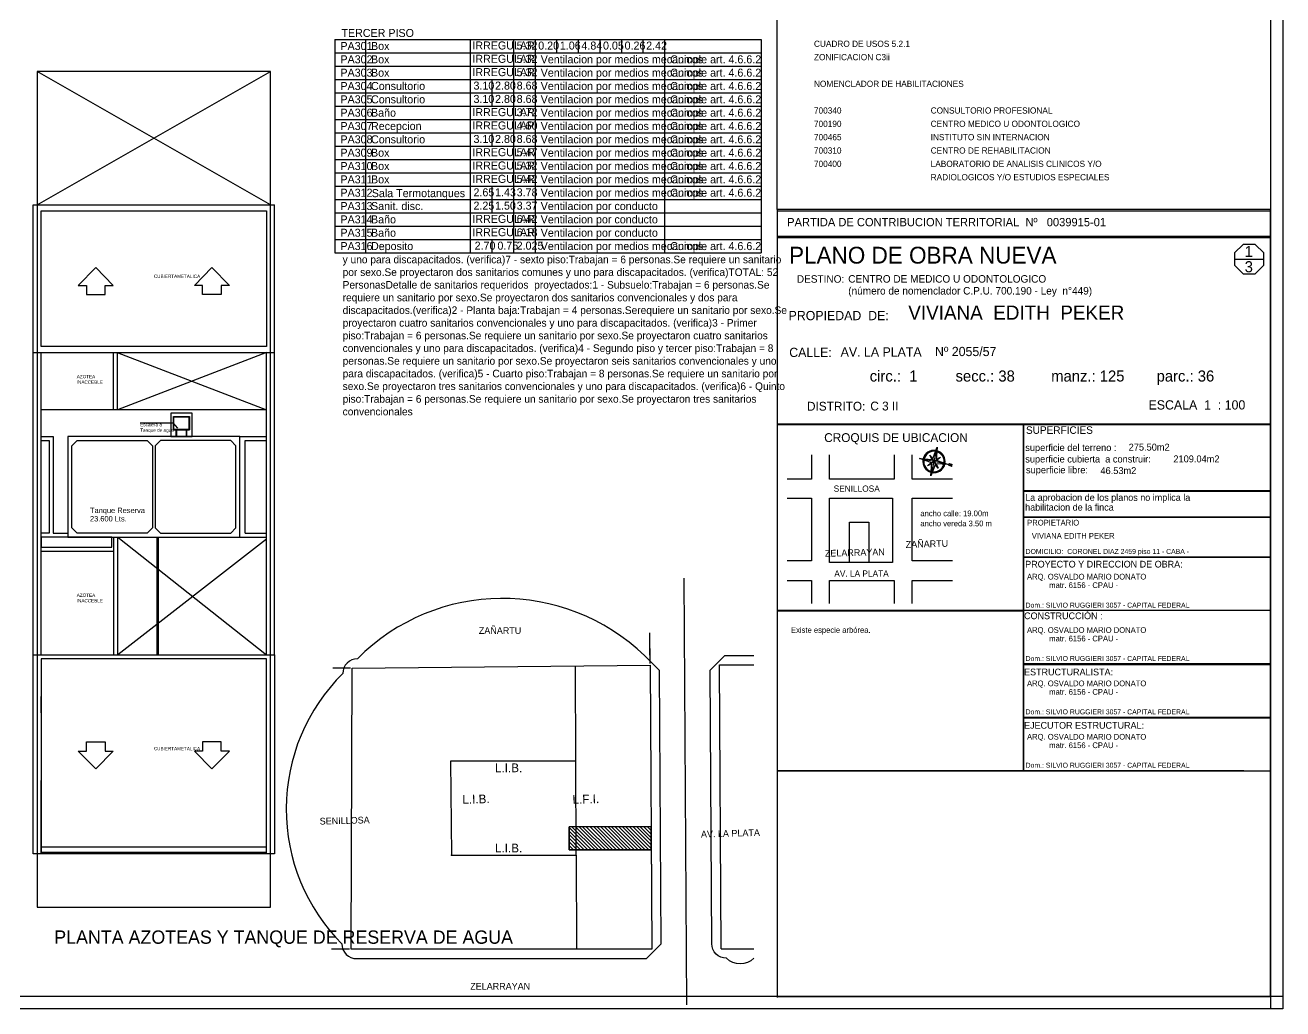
# Model space of a CAD drawing. Header units: millimetres. Extents: x 1473.7 to 1568.7, y 1808.4 to 1881.8.
# Drawn here: x 1521.54 to 1568.7, y 1808.36 to 1845.23 of the extents above; entities that cross this region are included whole.
import ezdxf

# ---------------------------------------------------------------- set-up
doc = ezdxf.new("R2010")
doc.units = ezdxf.units.MM
doc.layers.get('0').update_dxf_attribs({"linetype": 'CONTINUOUS'})
for name, color, linetype in [('0-OBSERVACIONES', 6, 'CONTINUOUS'), ('000000-TEXTO', 7, 'CONTINUOUS'), ('03', 3, 'CONTINUOUS'), ('10-CARP-HOJA-PUER', 4, 'CONTINUOUS'), ('10-M-A-300', 7, 'CONTINUOUS'), ('10-TEXT', 4, 'CONTINUOUS'), ('AR - PROYECCION 1', 2, 'CONTINUOUS'), ('AR - TXT', 7, 'CONTINUOUS'), ('AR - VISTA 1', 8, 'CONTINUOUS'), ('CARATULA', 7, 'CONTINUOUS'), ('ELEVADOR', 4, 'CONTINUOUS'), ('ES - LINEA OFICIAL', 6, 'CONTINUOUS'), ('ES-TABIQUES', 5, 'CONTINUOUS'), ('MARCO', 7, 'CONTINUOUS'), ('MURO', 7, 'CONTINUOUS'), ('Proyeccion', 1, 'CONTINUOUS'), ('Terreno', 2, 'CONTINUOUS'), ('Vereda', 1, 'CONTINUOUS')]:
    doc.layers.add(name, color=color, linetype=linetype)

msp = doc.modelspace()

# ---------------------------------------------------------------- linework, layer by layer
msp.add_line((1539.037685, 1837.197886), (1539.037685, 1836.697886))
at = {"color": 2}
for p, q in [((1544.972064, 1821.30141), (1544.96269, 1822.446585)), ((1544.972064, 1821.30141), (1544.968017, 1821.906587)), ((1533.741078, 1821.128973), (1533.070294, 1821.130666)), ((1545.007513, 1815.192014), (1541.932553, 1815.185028)), ((1541.932553, 1815.185028), (1541.932553, 1814.317028)), ((1545.012553, 1814.317028), (1545.007513, 1815.192014)), ((1541.932553, 1814.317028), (1545.012553, 1814.317028)), ((1545.012553, 1814.317028), (1542.379553, 1814.317028)), ((1545.012553, 1814.254528), (1545.012553, 1813.774687)), ((1533.701528, 1810.589325), (1533.030744, 1810.591017))]:
    msp.add_line(p, q, dxfattribs=at)
at = {"layer": '0-OBSERVACIONES'}
for points in [[(1552.44515, 1826.60214), (1553.168425, 1826.60214)], [(1542.190106, 1817.64437), (1542.180405, 1821.211205)], [(1537.519267, 1814.11673), (1542.202102, 1814.11673), (1542.190106, 1817.64437), (1537.493317, 1817.64437), (1537.519267, 1814.11673)], [(1545.012553, 1814.317028), (1541.932553, 1814.317028), (1541.932553, 1815.185028), (1545.007513, 1815.192014), (1545.012553, 1814.317028), (1544.984866, 1814.317028)], [(1542.204531, 1814.116738), (1542.216527, 1810.58909)]]:
    msp.add_lwpolyline(points, dxfattribs=at)
msp.add_lwpolyline([(1552.44515, 1826.60214), (1553.168425, 1826.60214), (1553.168425, 1825.088886), (1552.44515, 1825.088886)], close=True, dxfattribs=at)
at = {"layer": '0-OBSERVACIONES', "color": 8}
msp.add_lwpolyline([(1544.768416, 1821.586915, 0.410231), (1533.99741, 1821.480668, 0.415313), (1533.452839, 1820.932758, 0.415902), (1533.414783, 1810.791154, 0.415416), (1533.964779, 1810.23909), (1544.832872, 1810.23909), (1545.382863, 1810.792258), (1545.323832, 1821.04011)], format="xyb", close=True, dxfattribs=at)
msp.add_lwpolyline([(1548.864325, 1810.253491, -0.412527), (1547.832837, 1810.253491, -0.415902), (1547.282846, 1810.800323), (1547.223804, 1821.050146), (1547.773794, 1821.603314), (1548.864325, 1821.603314)], format="xyb", dxfattribs=at)
at = {"layer": '0-OBSERVACIONES'}
msp.add_point((1537.521696, 1814.11673), dxfattribs=at)
at = {"layer": '03', "color": 7, "linetype": 'CONTINUOUS'}
for p, q in [((1533.146152, 1844.697886), (1533.146152, 1836.697886)), ((1533.146152, 1844.697886), (1549.133514, 1844.697886)), ((1534.293866, 1844.697886), (1534.293866, 1836.697886)), ((1538.228215, 1844.697886), (1538.228215, 1836.697886)), ((1539.847154, 1844.697886), (1539.847154, 1836.697886)), ((1539.847154, 1844.697886), (1539.847154, 1836.697886)), ((1540.656623, 1844.697886), (1540.656623, 1836.697886)), ((1540.656623, 1844.697886), (1540.656623, 1836.697886)), ((1541.466093, 1844.697886), (1541.466093, 1844.197886)), ((1542.275562, 1844.697886), (1542.275562, 1844.197886)), ((1543.085032, 1844.697886), (1543.085032, 1844.197886)), ((1543.894501, 1844.697886), (1543.894501, 1844.197886)), ((1544.70397, 1844.697886), (1544.70397, 1844.197886)), ((1545.51344, 1844.697886), (1545.51344, 1836.697886)), ((1549.133514, 1844.697886), (1549.133514, 1836.697886)), ((1533.146152, 1844.197886), (1549.133514, 1844.197886)), ((1533.146152, 1843.697886), (1549.133514, 1843.697886)), ((1533.146152, 1843.197886), (1549.133514, 1843.197886)), ((1539.037685, 1843.197886), (1539.037685, 1842.197886)), ((1533.146152, 1842.697886), (1549.133514, 1842.697886)), ((1533.146152, 1842.197886), (1549.133514, 1842.197886)), ((1533.146152, 1841.697886), (1549.133514, 1841.697886)), ((1533.146152, 1841.197886), (1549.133514, 1841.197886)), ((1539.037685, 1841.197886), (1539.037685, 1840.697886)), ((1533.146152, 1840.697886), (1549.133514, 1840.697886)), ((1533.146152, 1840.197886), (1549.133514, 1840.197886)), ((1533.146152, 1839.697886), (1549.133514, 1839.697886)), ((1533.146152, 1839.197886), (1549.133514, 1839.197886)), ((1539.037685, 1839.197886), (1539.037685, 1838.197886)), ((1533.146152, 1838.697886), (1549.133514, 1838.697886)), ((1533.146152, 1838.197886), (1549.133514, 1838.197886)), ((1533.146152, 1837.697886), (1549.133514, 1837.697886)), ((1533.146152, 1837.197886), (1549.133514, 1837.197886)), ((1533.146152, 1836.697886), (1549.133514, 1836.697886))]:
    msp.add_line(p, q, dxfattribs=at)
msp.add_lwpolyline([(1549.738677, 1846.226477), (1568.238675, 1846.226477), (1568.238675, 1838.317744), (1549.738677, 1838.317744)], close=True, dxfattribs=at)
at = {"layer": '03', "color": 2, "linetype": 'CONTINUOUS'}
msp.add_lwpolyline([(1567.666064, 1835.915699), (1567.987507, 1836.237142), (1567.987507, 1836.691731), (1567.666064, 1837.013174), (1567.211474, 1837.013174), (1566.890031, 1836.691731), (1566.890031, 1836.237142), (1567.211474, 1835.915699)], close=True, dxfattribs=at)
msp.add_lwpolyline([(1566.890031, 1836.464436), (1567.987507, 1836.464436)], dxfattribs=at)
at = {"layer": '10-CARP-HOJA-PUER', "linetype": 'CONTINUOUS'}
msp.add_lwpolyline([(1525.852274, 1830.321044), (1525.852274, 1830.321044), (1527.078761, 1830.321044), (1527.245418, 1830.130653)], dxfattribs=at)
at = {"layer": '10-M-A-300', "linetype": 'CONTINUOUS'}
msp.add_line((1522.133323, 1814.168839), (1522.133323, 1816.918839), dxfattribs=at)
at = {"layer": 'AR - PROYECCION 1'}
for points in [[(1521.983323, 1838.498839), (1530.743323, 1843.498839)], [(1530.743323, 1838.498839), (1521.983323, 1843.498839)]]:
    msp.add_lwpolyline(points, dxfattribs=at)
at = {"layer": 'AR - VISTA 1', "color": 1, "linetype": 'CONTINUOUS'}
for points in [[(1521.843326, 1832.958837), (1521.843326, 1838.498837)], [(1521.843326, 1838.498837), (1530.883323, 1838.498837)], [(1530.883323, 1832.958837), (1530.883323, 1838.498837)], [(1530.593324, 1833.188837), (1522.133324, 1833.188837), (1522.133324, 1838.268837), (1530.593324, 1838.268837), (1530.593324, 1833.188837)], [(1521.843326, 1832.958837), (1530.883323, 1832.958837)]]:
    msp.add_lwpolyline(points, dxfattribs=at)
at = {"layer": 'AR - VISTA 1', "color": 2, "linetype": 'CONTINUOUS'}
for points in [[(1524.18312, 1836.144064), (1523.531043, 1835.47504), (1523.836726, 1835.47504), (1523.836726, 1835.130753), (1524.537804, 1835.130753), (1524.537804, 1835.47504), (1524.843487, 1835.47504), (1524.19141, 1836.144064)], [(1528.543529, 1836.144064), (1529.195605, 1835.47504), (1528.889922, 1835.47504), (1528.889922, 1835.130753), (1528.188845, 1835.130753), (1528.188845, 1835.47504), (1527.883161, 1835.47504), (1528.535238, 1836.144064)], [(1524.18312, 1817.353404), (1523.531043, 1818.022428), (1523.836726, 1818.022428), (1523.836726, 1818.366715), (1524.537804, 1818.366715), (1524.537804, 1818.022428), (1524.843487, 1818.022428), (1524.19141, 1817.353404)], [(1528.543529, 1817.353404), (1529.195605, 1818.022428), (1528.889922, 1818.022428), (1528.889922, 1818.366715), (1528.188845, 1818.366715), (1528.188845, 1818.022428), (1527.883161, 1818.022428), (1528.535238, 1817.353404)]]:
    msp.add_lwpolyline(points, dxfattribs=at)
at = {"layer": 'AR - VISTA 1', "linetype": 'CONTINUOUS'}
for points in [[(1521.843326, 1821.626384), (1521.843326, 1832.958837)], [(1522.133324, 1821.626384), (1522.133324, 1832.958837)], [(1524.853323, 1830.808745), (1524.853323, 1832.958837)], [(1525.003323, 1830.808745), (1525.003323, 1832.958837)], [(1530.593324, 1821.626384), (1530.593324, 1832.958838)], [(1530.883323, 1821.626384), (1530.883323, 1832.958837)], [(1530.593324, 1830.808745), (1522.133324, 1830.808745)], [(1522.133324, 1829.808745), (1522.583323, 1829.808745), (1522.583323, 1826.183771)], [(1529.593324, 1829.808745), (1530.593324, 1829.808745)], [(1522.583323, 1826.183771), (1523.133324, 1826.183771)], [(1524.863324, 1821.626384), (1524.863324, 1826.033771)], [(1525.013324, 1821.626384), (1525.013324, 1826.033771)], [(1526.483646, 1821.651384), (1526.483646, 1826.033771)], [(1526.533646, 1821.651384), (1526.533646, 1826.033771)], [(1529.593324, 1826.033771), (1530.593324, 1826.033771)], [(1522.133324, 1825.508745), (1524.863324, 1825.508745)], [(1530.593324, 1814.168839), (1530.593324, 1821.476386), (1522.133324, 1821.476386), (1522.133323, 1814.168839), (1521.843326, 1814.168839), (1521.843326, 1821.626386), (1530.883323, 1821.626386), (1530.883323, 1814.168839), (1530.593323, 1814.168839)], [(1530.593323, 1814.418839), (1522.133323, 1814.418839)], [(1530.593323, 1814.218839), (1522.133323, 1814.218839)], [(1530.593323, 1814.168839), (1522.133323, 1814.168839)]]:
    msp.add_lwpolyline(points, dxfattribs=at)
msp.add_lwpolyline([(1526.994937, 1829.808745), (1527.794937, 1829.808745), (1527.794937, 1830.688745), (1526.994937, 1830.688745)], close=True, dxfattribs=at)
at = {"layer": 'AR - VISTA 1'}
for points in [[(1522.133323, 1829.658745), (1522.433323, 1829.658745), (1522.433323, 1826.183771), (1522.133323, 1826.183771)], [(1522.143323, 1825.658745), (1524.783324, 1825.658745), (1524.783324, 1826.033771), (1522.143323, 1826.033771)]]:
    msp.add_lwpolyline(points, close=True, dxfattribs=at)
for points in [[(1529.793323, 1829.658745), (1530.593324, 1829.658745)], [(1529.793323, 1826.183771), (1529.793323, 1829.658745)], [(1529.793323, 1826.183771), (1530.593324, 1826.183771)]]:
    msp.add_lwpolyline(points, dxfattribs=at)
at = {"layer": 'CARATULA', "color": 7}
for p, q in [((1549.721917, 1830.26169), (1568.221917, 1830.26169)), ((1558.971917, 1830.260924), (1558.971917, 1817.26169)), ((1558.971917, 1827.76169), (1568.221917, 1827.76169)), ((1558.971917, 1827.76169), (1568.221917, 1827.76169)), ((1558.971917, 1825.288496), (1568.221917, 1825.288496)), ((1558.971917, 1821.26169), (1568.221917, 1821.26169)), ((1558.971917, 1819.26169), (1568.221917, 1819.26169))]:
    msp.add_line(p, q, dxfattribs=at)
at = {"layer": 'CARATULA', "color": 5}
for p, q in [((1555.564352, 1828.955281), (1555.730937, 1829.412587)), ((1555.730937, 1829.412587), (1555.617531, 1828.873751)), ((1555.730937, 1829.412587), (1555.699061, 1828.92693)), ((1555.078696, 1828.987157), (1555.564352, 1828.955281)), ((1555.536001, 1828.820572), (1555.078696, 1828.987157)), ((1555.617531, 1828.873751), (1555.078696, 1828.987157)), ((1555.530675, 1828.962369), (1555.457995, 1829.118342)), ((1555.457995, 1829.118342), (1555.57144, 1828.988958)), ((1555.564352, 1828.955281), (1555.617531, 1828.873751)), ((1555.617531, 1828.873751), (1555.699061, 1828.92693)), ((1555.699061, 1828.92693), (1556.156367, 1828.760345)), ((1555.706149, 1828.960607), (1555.862122, 1829.033287)), ((1555.862122, 1829.033287), (1555.732739, 1828.919842)), ((1555.37294, 1828.714215), (1555.502324, 1828.82766)), ((1555.528913, 1828.786895), (1555.37294, 1828.714215)), ((1555.617531, 1828.873751), (1555.504125, 1828.334915)), ((1555.504125, 1828.334915), (1555.536001, 1828.820572)), ((1555.67071, 1828.792221), (1555.504125, 1828.334915)), ((1555.536001, 1828.820572), (1555.617531, 1828.873751)), ((1555.617531, 1828.873751), (1555.67071, 1828.792221)), ((1556.156367, 1828.760345), (1555.617531, 1828.873751)), ((1555.777067, 1828.62916), (1555.663622, 1828.758543)), ((1556.156367, 1828.760345), (1555.67071, 1828.792221)), ((1555.704387, 1828.785133), (1555.777067, 1828.62916))]:
    msp.add_line(p, q, dxfattribs=at)
at = {"layer": 'CARATULA', "color": 3}
for p, q in [((1552.44515, 1825.088168), (1552.44515, 1826.60214)), ((1553.168425, 1826.60214), (1553.168425, 1825.088168)), ((1553.168425, 1825.088168), (1552.576473, 1825.088168))]:
    msp.add_line(p, q, dxfattribs=at)
at = {"layer": 'CARATULA', "color": 2}
for points in [[(1551.020964, 1829.12213), (1551.020964, 1828.213747), (1550.107032, 1828.213747)], [(1554.118084, 1829.12213), (1554.118084, 1828.213747), (1551.702894, 1828.213747), (1551.702894, 1829.12213)], [(1556.305954, 1828.213747), (1554.800013, 1828.213747), (1554.800013, 1829.12213)], [(1550.107032, 1827.504076), (1551.020964, 1827.504076), (1551.020964, 1825.147964), (1550.107032, 1825.147964)], [(1556.305954, 1825.147964), (1554.800013, 1825.147964), (1554.800013, 1827.504076), (1556.305954, 1827.504076)], [(1550.107032, 1824.409905), (1551.020964, 1824.409905), (1551.020964, 1823.558298)], [(1551.702894, 1823.558298), (1551.702894, 1824.409905), (1554.118084, 1824.409905), (1554.118084, 1823.558298)], [(1554.800013, 1823.558298), (1554.800013, 1824.409905), (1556.305954, 1824.409905)]]:
    msp.add_lwpolyline(points, dxfattribs=at)
at = {"layer": 'CARATULA', "color": 5}
msp.add_lwpolyline([(1556.204249, 1828.778977), (1556.202477, 1828.770558), (1556.194058, 1828.77233), (1556.199374, 1828.797588), (1556.207793, 1828.795816), (1556.206021, 1828.787397), (1556.281795, 1828.771449), (1556.283567, 1828.779868), (1556.291986, 1828.778096), (1556.286671, 1828.752838), (1556.210456, 1828.724918), (1556.269391, 1828.712514), (1556.271163, 1828.720933), (1556.279583, 1828.719161), (1556.274267, 1828.693903), (1556.265847, 1828.695675), (1556.267619, 1828.704094), (1556.191846, 1828.720042), (1556.190074, 1828.711623), (1556.181654, 1828.713395), (1556.18697, 1828.738653), (1556.263185, 1828.766574), (1556.204249, 1828.778977)], dxfattribs=at)
at = {"layer": 'CARATULA', "color": 2}
msp.add_lwpolyline([(1554.059006, 1827.504076), (1554.059006, 1825.088886), (1551.702894, 1825.088886), (1551.702894, 1827.504076)], close=True, dxfattribs=at)
at = {"layer": 'CARATULA', "color": 5}
for radius, start, end in [(0.418677, 170.703815, 255.52558), (0.418677, 80.703815, 165.52558), (0.384772, 171.661102, 254.568292), (0.384772, 81.661102, 164.568292), (0.384772, 348.114697, 74.568292), (0.418677, 348.114697, 75.52558), (0.418677, 258.114697, 345.52558), (0.384772, 258.114697, 344.568292)]:
    msp.add_arc((1555.617531, 1828.873751), radius, start, end, dxfattribs=at)
at = {"layer": 'ELEVADOR'}
for p, q in [((1527.094937, 1830.058426), (1527.094937, 1830.558426)), ((1527.094937, 1830.558426), (1527.694937, 1830.558426)), ((1527.694937, 1830.558426), (1527.694937, 1830.341812)), ((1527.694937, 1830.058426), (1527.694937, 1830.558426)), ((1527.094937, 1830.058426), (1527.694937, 1830.058426)), ((1527.123627, 1830.058426), (1527.663627, 1830.058426)), ((1527.192317, 1830.058426), (1527.192317, 1829.808426)), ((1527.197317, 1830.058426), (1527.197317, 1829.808426)), ((1527.202317, 1830.058426), (1527.202317, 1829.808426)), ((1527.207317, 1830.058426), (1527.207317, 1829.808426)), ((1527.577317, 1830.058426), (1527.577317, 1829.808426)), ((1527.582317, 1830.058426), (1527.582317, 1829.808426)), ((1527.587317, 1830.058426), (1527.587317, 1829.808426)), ((1527.592317, 1830.058426), (1527.592317, 1829.808426))]:
    msp.add_line(p, q, dxfattribs=at)
for points in [[(1527.094937, 1830.058426), (1527.094937, 1830.558426), (1527.694937, 1830.558426), (1527.694937, 1830.058426)], [(1527.099937, 1830.063426), (1527.099937, 1830.553426), (1527.689937, 1830.553426), (1527.689937, 1830.063426)], [(1527.104937, 1830.068426), (1527.104937, 1830.548426), (1527.684937, 1830.548426), (1527.684937, 1830.068426)], [(1527.109937, 1830.073426), (1527.109937, 1830.543426), (1527.679937, 1830.543426), (1527.679937, 1830.073426)]]:
    msp.add_lwpolyline(points, close=True, dxfattribs=at)
at = {"layer": 'ES - LINEA OFICIAL'}
msp.add_lwpolyline([(1530.743324, 1812.168838), (1530.743324, 1843.498838), (1521.983324, 1843.498838), (1521.983324, 1812.168838), (1530.743324, 1812.168838)], dxfattribs=at)
at = {"layer": 'ES-TABIQUES', "linetype": 'CONTINUOUS'}
for points in [[(1523.133324, 1826.033771), (1529.593324, 1826.033771), (1529.593324, 1829.808745), (1523.133324, 1829.808745), (1523.133324, 1826.033771)], [(1523.482808, 1829.658745), (1526.113841, 1829.658745), (1526.313324, 1829.459261), (1526.313324, 1826.383254), (1526.113841, 1826.183771), (1523.482808, 1826.183771), (1523.283324, 1826.383254), (1523.283324, 1829.459261)], [(1529.243841, 1829.658745), (1526.612808, 1829.658745), (1526.413324, 1829.459261), (1526.413324, 1826.383254), (1526.612808, 1826.183771), (1529.243841, 1826.183771), (1529.443324, 1826.383254), (1529.443324, 1829.459261)]]:
    msp.add_lwpolyline(points, close=True, dxfattribs=at)
at = {"layer": 'MARCO', "color": 7, "linetype": 'CONTINUOUS'}
for p, q in [((1558.971917, 1827.788496), (1568.221917, 1827.788496)), ((1558.971917, 1826.788496), (1568.221917, 1826.788496)), ((1558.971917, 1821.288496), (1568.221917, 1821.288496)), ((1549.738675, 1817.288496), (1567.238675, 1817.288496))]:
    msp.add_line(p, q, dxfattribs=at)
msp.add_lwpolyline([(1568.238675, 1838.317745), (1549.738675, 1838.317745), (1549.738675, 1808.817745), (1568.238675, 1808.817745)], close=True, dxfattribs=at)
for points in [[(1568.238675, 1838.317745), (1549.738675, 1838.317745), (1549.738675, 1837.317745), (1568.238675, 1837.317745)], [(1549.738675, 1830.288496), (1568.238675, 1830.288496)], [(1558.971917, 1817.26169), (1558.971917, 1830.26169)], [(1558.971917, 1827.788496), (1568.221917, 1827.788496)], [(1568.221917, 1826.788496), (1558.971917, 1826.788496)], [(1568.221917, 1825.288496), (1558.971917, 1825.288496)], [(1568.238675, 1823.288496), (1549.738675, 1823.288496)], [(1568.221917, 1821.288496), (1558.971917, 1821.288496)], [(1558.971917, 1819.288496), (1568.221917, 1819.288496)], [(1568.238675, 1817.260924), (1549.738675, 1817.288496)]]:
    msp.add_lwpolyline(points, dxfattribs=at)
at = {"layer": 'MURO', "linetype": 'CONTINUOUS'}
for p, q in [((1568.698675, 1881.752855), (1568.698675, 1808.357745)), ((1568.698675, 1881.752855), (1568.698675, 1808.357745)), ((1568.238675, 1881.292855), (1568.238675, 1808.357745)), ((1568.238675, 1881.292855), (1568.238675, 1808.357745)), ((1549.738675, 1838.260924), (1549.738675, 1808.788496)), ((1568.238675, 1838.260924), (1549.738675, 1838.260924)), ((1568.238675, 1838.260924), (1568.238675, 1808.788496)), ((1568.238675, 1837.260924), (1549.738675, 1837.260924)), ((1568.238675, 1830.260924), (1549.738675, 1830.260924)), ((1558.971917, 1823.260924), (1549.738675, 1823.260924)), ((1568.238675, 1817.260924), (1549.738675, 1817.260924)), ((1568.698675, 1808.817745), (1477.593929, 1808.817745)), ((1568.698675, 1808.357745), (1473.676399, 1808.357745))]:
    msp.add_line(p, q, dxfattribs=at)
at = {"layer": 'MURO'}
msp.add_line((1522.133323, 1819.458772), (1522.133323, 1820.068839), dxfattribs=at)
at = {"layer": 'Proyeccion'}
for p, q in [((1524.983628, 1832.958837), (1530.593324, 1830.808745)), ((1530.593323, 1832.958837), (1525.003323, 1830.808745)), ((1525.013324, 1826.033771), (1530.593324, 1821.626384)), ((1530.593323, 1825.969063), (1525.013324, 1821.626384))]:
    msp.add_line(p, q, dxfattribs=at)
msp.add_lwpolyline([(1546.346049, 1808.505915), (1546.253924, 1824.498752)], dxfattribs=at)
at = {"layer": 'Terreno', "color": 251}
for p, q in [((1542.772076, 1814.317028), (1541.932553, 1815.156551)), ((1542.637373, 1814.317028), (1541.932553, 1815.021848)), ((1542.502669, 1814.317028), (1541.932553, 1814.887144)), ((1542.90678, 1814.317028), (1542.03854, 1815.185269)), ((1543.041484, 1814.317028), (1542.172938, 1815.185574)), ((1543.176188, 1814.317028), (1542.307337, 1815.18588)), ((1543.310892, 1814.317028), (1542.441735, 1815.186185)), ((1543.445596, 1814.317028), (1542.576134, 1815.18649)), ((1543.580299, 1814.317028), (1542.710532, 1815.186796)), ((1543.715003, 1814.317028), (1542.844931, 1815.187101)), ((1543.849707, 1814.317028), (1542.979329, 1815.187406)), ((1543.984411, 1814.317028), (1543.113728, 1815.187712)), ((1544.119115, 1814.317028), (1543.248126, 1815.188017)), ((1544.253819, 1814.317028), (1543.382525, 1815.188322)), ((1544.388523, 1814.317028), (1543.516923, 1815.188627)), ((1544.523226, 1814.317028), (1543.651322, 1815.188933)), ((1544.65793, 1814.317028), (1543.78572, 1815.189238)), ((1544.792634, 1814.317028), (1543.920119, 1815.189543)), ((1544.927338, 1814.317028), (1544.054517, 1815.189849)), ((1545.012266, 1814.366804), (1544.188916, 1815.190154)), ((1545.011486, 1814.502288), (1544.323314, 1815.190459)), ((1545.010706, 1814.637772), (1544.457713, 1815.190765)), ((1545.009925, 1814.773256), (1544.592111, 1815.19107)), ((1545.009145, 1814.908741), (1544.72651, 1815.191375)), ((1545.008364, 1815.044225), (1544.860909, 1815.191681)), ((1545.007584, 1815.179709), (1544.995307, 1815.191986)), ((1542.367965, 1814.317028), (1541.932553, 1814.75244)), ((1542.233261, 1814.317028), (1541.932553, 1814.617736)), ((1542.098557, 1814.317028), (1541.932553, 1814.483032)), ((1541.963853, 1814.317028), (1541.932553, 1814.348328))]:
    msp.add_line(p, q, dxfattribs=at)
at = {"layer": 'Vereda'}
for p, q in [((1533.764027, 1810.58909), (1533.803577, 1821.128739)), ((1533.803577, 1821.128739), (1544.972681, 1821.238913)), ((1544.972681, 1821.238913), (1545.034027, 1810.58909)), ((1545.034027, 1810.58909), (1533.764027, 1810.58909))]:
    msp.add_line(p, q, dxfattribs=at)
for points in [[(1547.633986, 1810.603491), (1547.572639, 1821.253314)], [(1547.572639, 1821.253314), (1548.864325, 1821.253314)], [(1547.633986, 1810.603491), (1548.864325, 1810.603491)]]:
    msp.add_lwpolyline(points, dxfattribs=at)

# ---------------------------------------------------------------- texts
for s, p in [('ZAÑARTU', (1538.549659, 1822.412302)), ('ZELARRAYAN', (1538.2272, 1809.077997))]:
    msp.add_text(s, height=0.252).set_placement(p)
for s, p in [('SENILLOSA', (1532.586305, 1815.263838)), ('AV. LA PLATA', (1546.882392, 1814.779136))]:
    msp.add_text(s, height=0.252, rotation=1.570796).set_placement(p)
at = {"layer": '000000-TEXTO', "color": 7, "linetype": 'CONTINUOUS'}
for s, p in [('TERCER PISO', (1533.396995, 1844.789148)), ('PA301', (1533.358931, 1844.300785)), ('Box', (1534.506645, 1844.300785)), ('IRREGULAR', (1538.306594, 1844.320504)), ('5.32', (1539.968281, 1844.316133)), ('0.20', (1540.77775, 1844.316133)), ('1.06', (1541.58722, 1844.316133)), ('4.84', (1542.396689, 1844.316133)), ('0.05', (1543.206158, 1844.316133)), ('0.26', (1544.015628, 1844.316133)), ('2.42', (1544.825097, 1844.316133)), ('PA302', (1533.358931, 1843.800785)), ('Box', (1534.506645, 1843.800785)), ('IRREGULAR', (1538.306594, 1843.820504)), ('5.32', (1539.968281, 1843.816133)), ('Ventilacion por medios mecanicos', (1540.869402, 1843.800785)), ('Cumple art. 4.6.6.2', (1545.726219, 1843.800785)), ('PA303', (1533.358931, 1843.300785)), ('Box', (1534.506645, 1843.300785)), ('IRREGULAR', (1538.306594, 1843.320504)), ('5.32', (1539.968281, 1843.316133)), ('Ventilacion por medios mecanicos', (1540.869402, 1843.300785)), ('Cumple art. 4.6.6.2', (1545.726219, 1843.300785)), ('PA304', (1533.358931, 1842.800785)), ('Consultorio', (1534.506645, 1842.800785)), ('3.10', (1538.349342, 1842.816133)), ('2.80', (1539.158812, 1842.816133)), ('8.68', (1539.968281, 1842.816133)), ('Ventilacion por medios mecanicos', (1540.869402, 1842.800785)), ('Cumple art. 4.6.6.2', (1545.726219, 1842.800785)), ('PA305', (1533.358931, 1842.300785)), ('Consultorio', (1534.506645, 1842.300785)), ('3.10', (1538.349342, 1842.316133)), ('2.80', (1539.158812, 1842.316133)), ('8.68', (1539.968281, 1842.316133)), ('Ventilacion por medios mecanicos', (1540.869402, 1842.300785)), ('Cumple art. 4.6.6.2', (1545.726219, 1842.300785)), ('IRREGULAR', (1538.306594, 1841.820504)), ('3.72', (1539.968281, 1841.816133)), ('Ventilacion por medios mecanicos', (1540.869402, 1841.800785)), ('Cumple art. 4.6.6.2', (1545.726219, 1841.800785)), ('PA306', (1533.358931, 1841.800785)), ('Baño', (1534.506645, 1841.800785)), ('PA307', (1533.358931, 1841.300785)), ('Recepcion', (1534.506645, 1841.300785)), ('IRREGULAR', (1538.306594, 1841.320504)), ('4.60', (1539.968281, 1841.316133)), ('Ventilacion por medios mecanicos', (1540.869402, 1841.300785)), ('Cumple art. 4.6.6.2', (1545.726219, 1841.300785)), ('PA308', (1533.358931, 1840.800785)), ('Consultorio', (1534.506645, 1840.800785)), ('3.10', (1538.349342, 1840.816133)), ('2.80', (1539.158812, 1840.816133)), ('8.68', (1539.968281, 1840.816133)), ('Ventilacion por medios mecanicos', (1540.869402, 1840.800785)), ('Cumple art. 4.6.6.2', (1545.726219, 1840.800785)), ('PA309', (1533.358931, 1840.300785)), ('Box', (1534.506645, 1840.300785)), ('IRREGULAR', (1538.306594, 1840.320504)), ('5.47', (1539.968281, 1840.316133)), ('Ventilacion por medios mecanicos', (1540.869402, 1840.300785)), ('Cumple art. 4.6.6.2', (1545.726219, 1840.300785)), ('PA310', (1533.358931, 1839.800785)), ('Box', (1534.506645, 1839.800785)), ('IRREGULAR', (1538.306594, 1839.820504)), ('5.32', (1539.968281, 1839.816133)), ('Ventilacion por medios mecanicos', (1540.869402, 1839.800785)), ('Cumple art. 4.6.6.2', (1545.726219, 1839.800785)), ('PA311', (1533.358931, 1839.300785)), ('Box', (1534.506645, 1839.300785)), ('IRREGULAR', (1538.306594, 1839.320504)), ('5.42', (1539.968281, 1839.316133)), ('Ventilacion por medios mecanicos', (1540.869402, 1839.300785)), ('Cumple art. 4.6.6.2', (1545.726219, 1839.300785)), ('PA312', (1533.358931, 1838.800785)), ('Sala Termotanques', (1534.534564, 1838.784608)), ('2.65', (1538.349342, 1838.816133)), ('1.43', (1539.158812, 1838.816133)), ('3.78', (1539.968281, 1838.816133)), ('Ventilacion por medios mecanicos', (1540.869402, 1838.800785)), ('Cumple art. 4.6.6.2', (1545.726219, 1838.800785)), ('PA313', (1533.358931, 1838.300785)), ('Sanit. disc.', (1534.506645, 1838.300785)), ('2.25', (1538.349342, 1838.316133)), ('1.50', (1539.158812, 1838.316133)), ('3.37', (1539.968281, 1838.316133)), ('Ventilacion por conducto', (1540.869402, 1838.300785)), ('PA314', (1533.358931, 1837.800785)), ('Baño', (1534.506645, 1837.800785)), ('IRREGULAR', (1538.306594, 1837.820504)), ('6.42', (1539.968281, 1837.816133)), ('Ventilacion por conducto', (1540.869402, 1837.800785)), ('PA315', (1533.358931, 1837.300785)), ('Baño', (1534.506645, 1837.300785)), ('IRREGULAR', (1538.306594, 1837.320504)), ('6.18', (1539.968281, 1837.316133)), ('Ventilacion por conducto', (1540.869402, 1837.300785)), ('PA316', (1533.358931, 1836.800785)), ('Deposito', (1534.506645, 1836.800785)), ('2.70', (1538.391319, 1836.816133)), ('0.75', (1539.246793, 1836.816133)), ('2.025', (1539.968281, 1836.816133)), ('Ventilacion por medios mecanicos', (1540.869402, 1836.800785)), ('Cumple art. 4.6.6.2', (1545.726219, 1836.800785))]:
    msp.add_text(s, height=0.3, dxfattribs=at).set_placement(p)
at = {"layer": '000000-TEXTO', "color": 7, "linetype": 'CONTINUOUS', "attachment_point": 1}
for s, insert, char_height, width in [('y uno para discapacitados. (verifica)7 - sexto piso:Trabajan = 6 personas.Se requiere un sanitario por sexo.Se proyectaron dos sanitarios comunes y uno para discapacitados. (verifica)TOTAL: 52 PersonasDetalle de sanitarios requeridos  proyectados:1 - Subsuelo:Trabajan = 6 personas.Se requiere un sanitario por sexo.Se proyectaron dos sanitarios convencionales y dos para discapacitados.(verifica)2 - Planta baja:Trabajan = 4 personas.Serequiere un sanitario por sexo.Se proyectaron cuatro sanitarios convencionales y uno para discapacitados. (verifica)3 - Primer piso:Trabajan = 6 personas.Se requiere un sanitario por sexo.Se proyectaron cuatro sanitarios convencionales y uno para discapacitados. (verifica)4 - Segundo piso y tercer piso:Trabajan = 8 personas.Se requiere un sanitario por sexo.Se proyectaron seis sanitarios convencionales y uno para discapacitados. (verifica)5 - Cuarto piso:Trabajan = 8 personas.Se requiere un sanitario por sexo.Se proyectaron tres sanitarios convencionales y uno para discapacitados. (verifica)6 - Quinto piso:Trabajan = 6 personas.Se requiere un sanitario por sexo.Se proyectaron tres sanitarios convencionales', (1533.442815, 1836.590439), 0.285, 16.838751), ('PLANTA AZOTEAS Y TANQUE DE RESERVA DE AGUA', (1522.628295, 1811.296009), 0.5, 18.236111)]:
    msp.add_mtext(s, dxfattribs=dict(at, insert=insert, char_height=char_height, width=width))
at = {"layer": '03', "color": 7, "linetype": 'CONTINUOUS'}
for s, p in [('CUADRO DE USOS 5.2.1', (1551.115742, 1844.417428)), ('ZONIFICACION C3ii', (1551.115742, 1843.917428)), ('NOMENCLADOR DE HABILITACIONES', (1551.115742, 1842.917428)), ('700340', (1551.115742, 1841.917428)), ('CONSULTORIO PROFESIONAL', (1555.493499, 1841.917428)), ('700190', (1551.115742, 1841.417428)), ('CENTRO MEDICO U ODONTOLOGICO', (1555.493499, 1841.417428)), ('700465', (1551.115742, 1840.917428)), ('INSTITUTO SIN INTERNACION', (1555.493499, 1840.917428)), ('700310', (1551.115742, 1840.417428)), ('CENTRO DE REHABILITACION', (1555.493499, 1840.417428)), ('700400', (1551.115742, 1839.917428)), ('LABORATORIO DE ANALISIS CLINICOS Y/O', (1555.493499, 1839.917428)), ('RADIOLOGICOS Y/O ESTUDIOS ESPECIALES', (1555.493499, 1839.417428))]:
    msp.add_text(s, height=0.231885, dxfattribs=at).set_placement(p)
at = {"layer": '10-TEXT', "char_height": 0.201844, "attachment_point": 1}
for s, insert, width in [('Tanque Reserva', (1523.968861, 1827.144544), 2.147398), ('23.600 Lts.', (1523.968861, 1826.830002), 1.452157)]:
    msp.add_mtext(s, dxfattribs=dict(at, insert=insert, width=width))
at = {"layer": 'AR - TXT', "char_height": 0.125, "attachment_point": 1}
for s, insert, width in [('CUBIERTAMETALICA', (1526.363324, 1835.88038), 0.777778), ('AZOTEA INACCEBLE', (1523.473364, 1832.121797), 0.833333), ('Escalera a Tanque de agua', (1525.852274, 1830.321044), 1.326389), ('AZOTEA INACCEBLE', (1523.473364, 1823.926469), 0.833333), ('CUBIERTAMETALICA', (1526.363324, 1818.176853), 0.777778)]:
    msp.add_mtext(s, dxfattribs=dict(at, insert=insert, width=width))
at = {"layer": 'CARATULA', "color": 2}
for s, height, p in [('PARTIDA DE CONTRIBUCION TERRITORIAL  Nº   0039915-01', 0.311535, (1550.111016, 1837.692784)), ('PLANO DE OBRA NUEVA', 0.630737, (1550.182015, 1836.293609)), ('1', 0.41538, (1567.267965, 1836.54117)), ('3', 0.41538, (1567.267965, 1835.968891)), ('DESTINO:', 0.281407, (1550.474736, 1835.576397)), ('CENTRO DE MEDICO U ODONTOLOGICO', 0.281407, (1552.401455, 1835.580419)), ('(número de nomenclador C.P.U. 700.190 - Ley  n%%D449)', 0.281407, (1552.401455, 1835.133851)), ('PROPIEDAD  DE:', 0.34615, (1550.16512, 1834.172256)), ('AV. LA PLATA', 0.34615, (1552.11783, 1832.810189)), ('Nº 2055/57', 0.34615, (1555.653213, 1832.82599)), ('CALLE:', 0.34615, (1550.188566, 1832.792377)), ('circ.:  1', 0.41538, (1553.208504, 1831.87198)), ('secc.: 38', 0.41538, (1556.425845, 1831.87198)), ('manz.: 125', 0.41538, (1560.011217, 1831.87198)), ('parc.: 36', 0.41538, (1563.964585, 1831.87198)), ('DISTRITO:', 0.330836, (1550.856055, 1830.781224)), ('C 3 II', 0.330836, (1553.228968, 1830.788708)), ('ESCALA  1  : 100', 0.34615, (1563.662549, 1830.824045)), ('CROQUIS DE UBICACION', 0.330836, (1551.500495, 1829.604859)), ('SUPERFICIES', 0.281407, (1559.06728, 1829.912172)), ('superficie del terreno :', 0.258526, (1559.039428, 1829.266207)), ('275.50m2', 0.258526, (1562.916653, 1829.283118)), ('superficie cubierta  a construir:', 0.258526, (1559.039435, 1828.838045)), ('2109.04m2', 0.258526, (1564.593492, 1828.843593)), ('superficie libre:', 0.258526, (1559.066632, 1828.430557)), ('46.53m2', 0.258526, (1561.85832, 1828.404067)), ('SENILLOSA', 0.232613, (1551.85511, 1827.742349)), ('La aprobacion de los planos no implica la', 0.252343, (1559.036148, 1827.400779)), ('ancho calle: 19.00m', 0.213404, (1555.105906, 1826.823926)), ('habilitacion de la finca', 0.252343, (1559.036148, 1827.034249)), ('ancho vereda 3.50 m', 0.213404, (1555.105906, 1826.446706)), ('PROPIETARIO', 0.213404, (1559.110993, 1826.475647)), ('VIVIANA EDITH PEKER', 0.213404, (1559.283848, 1825.980187)), ('PROYECTO Y DIRECCION DE OBRA:', 0.252343, (1559.036148, 1824.900779)), ('DOMICILIO:  CORONEL DIAZ 2459 piso 11 - CABA -', 0.186623, (1559.052094, 1825.410103)), ('AV. LA PLATA', 0.232613, (1551.879127, 1824.558636)), ('ARQ. OSVALDO MARIO DONATO', 0.213404, (1559.10635, 1824.451334)), ('matr. 6156 - CPAU -', 0.213404, (1559.938296, 1824.131828)), ('CONSTRUCCIÓN :', 0.252343, (1558.995232, 1822.964233)), ('Dom.: SILVIO RUGGIERI 3057 - CAPITAL FEDERAL', 0.186623, (1559.052094, 1823.397462)), ('Existe especie arbórea.', 0.213404, (1550.257174, 1822.451334)), ('ARQ. OSVALDO MARIO DONATO', 0.213404, (1559.10635, 1822.451334)), ('matr. 6156 - CPAU -', 0.213404, (1559.938296, 1822.131828)), ('Dom.: SILVIO RUGGIERI 3057 - CAPITAL FEDERAL', 0.186623, (1559.052094, 1821.397462)), ('ESTRUCTURALISTA:', 0.252343, (1558.995232, 1820.858273)), ('ARQ. OSVALDO MARIO DONATO', 0.213404, (1559.10635, 1820.451334)), ('matr. 6156 - CPAU -', 0.213404, (1559.938296, 1820.131828)), ('Dom.: SILVIO RUGGIERI 3057 - CAPITAL FEDERAL', 0.186623, (1559.052094, 1819.397462)), ('EJECUTOR ESTRUCTURAL:', 0.252343, (1558.995232, 1818.858273)), ('ARQ. OSVALDO MARIO DONATO', 0.213404, (1559.10635, 1818.450568)), ('matr. 6156 - CPAU -', 0.213404, (1559.938296, 1818.131061)), ('L.I.B.', 0.328046, (1539.154029, 1817.227845)), ('Dom.: SILVIO RUGGIERI 3057 - CAPITAL FEDERAL', 0.186623, (1559.052094, 1817.396696)), ('L.I.B.', 0.328046, (1539.154029, 1814.220815))]:
    msp.add_text(s, height=height, dxfattribs=at).set_placement(p)
at = {"layer": 'CARATULA', "color": 3}
msp.add_text('VIVIANA  EDITH  PEKER', height=0.529045, dxfattribs=at).set_placement((1554.654296, 1834.191411))
for s, p in [('ZELARRAYAN', (1551.530196, 1825.303524)), ('ZAÑARTU', (1554.561033, 1825.637654))]:
    msp.add_text(s, height=0.251784, rotation=1.570796, dxfattribs=at).set_placement(p)
at = {"layer": 'CARATULA', "color": 2}
for s, p in [('L.I.B.', (1537.935505, 1816.042142)), ('L.F.I.', (1542.066981, 1816.042142))]:
    msp.add_text(s, height=0.328046, rotation=1.570796, dxfattribs=at).set_placement(p)

doc.saveas('drawing.dxf')
